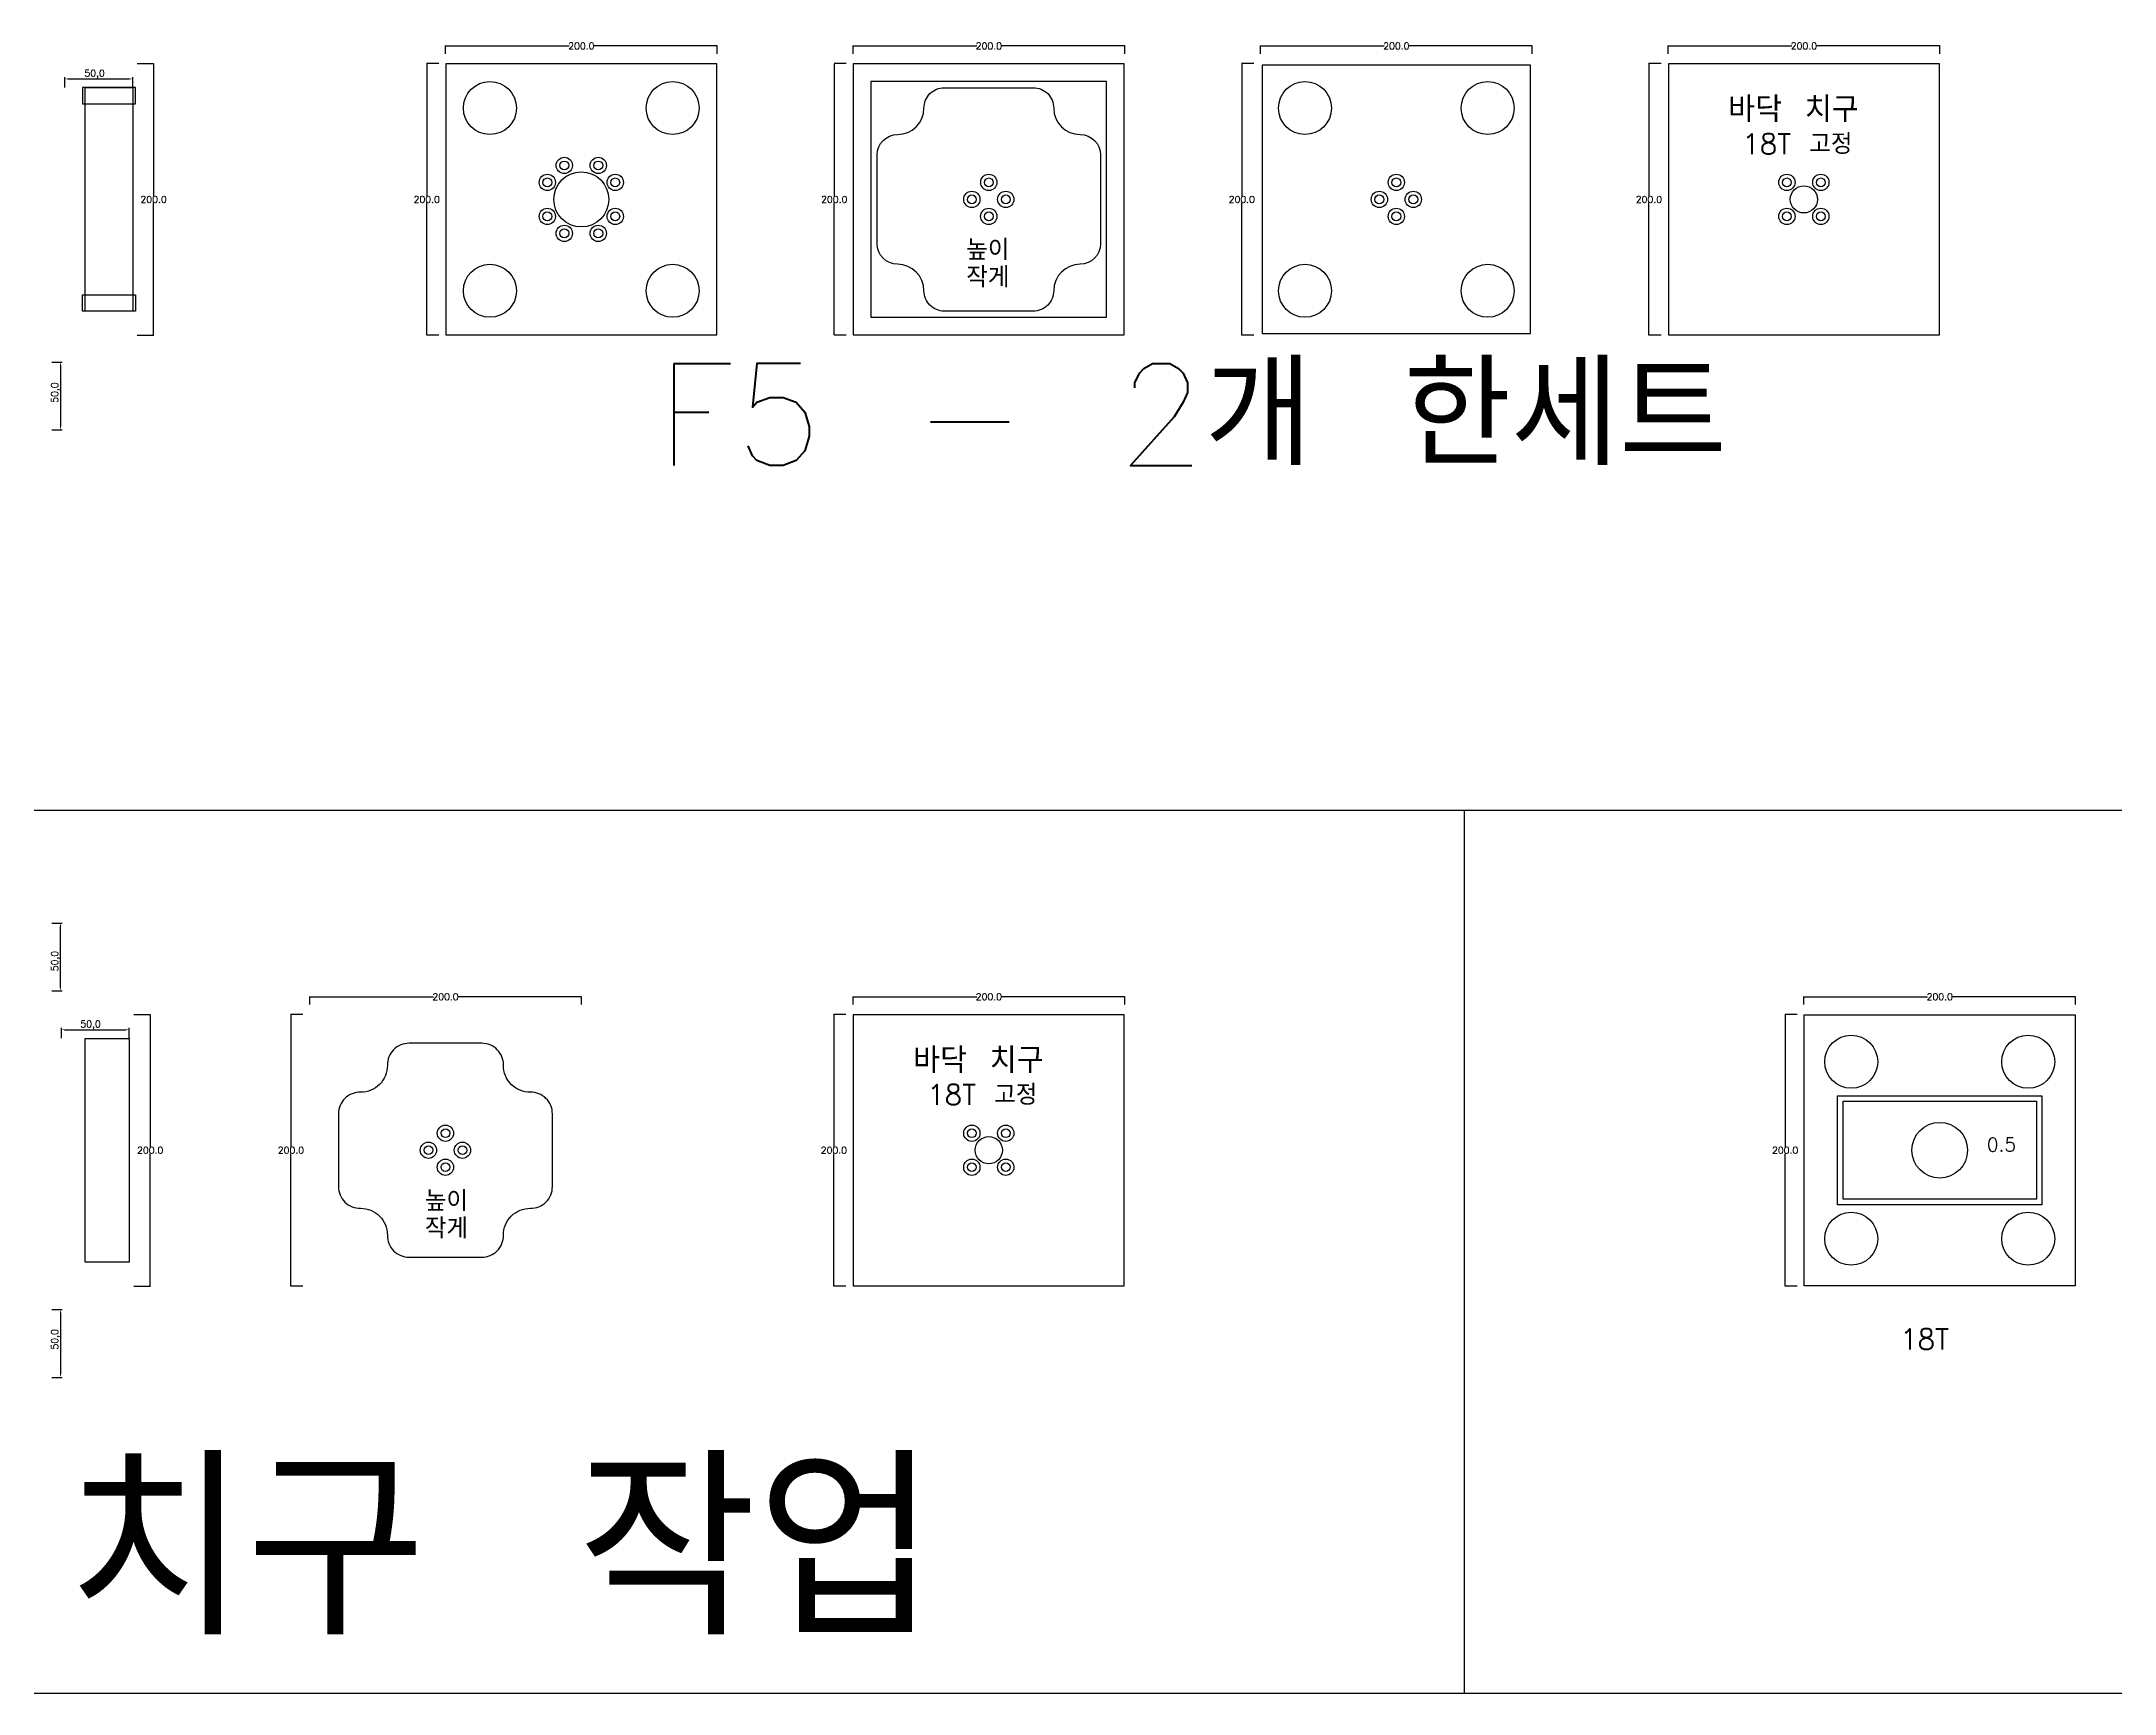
# Model space of a CAD drawing. Header units: millimetres. Extents: x -25 to 19775, y 172 to 9172.
# Drawn here: x 10728 to 12254, y 5572 to 6788 of the extents above; entities that cross this region are included whole.
import ezdxf

# ---------------------------------------------------------------- set-up
doc = ezdxf.new("R2010")
doc.units = ezdxf.units.MM
for name, color, linetype in [('TEXT', 7, 'Continuous'), ('볼트 구멍', 7, 'Continuous'), ('치구', 7, 'Continuous'), ('치수', 7, 'Continuous')]:
    doc.layers.add(name, color=color, linetype=linetype)
doc.styles.get("Standard").update_dxf_attribs({"font": 'txt.shx', "bigfont": 'whgtxt.shx'})
doc.dimstyles.new('ISO-25', dxfattribs={"dimtxt": 2.5, "dimasz": 2.5, "dimexe": 1.25, "dimexo": 0.625, "dimtad": 1, "dimtxsty": 'Standard', "dimcen": 2.5, "dimadec": 0, "dimazin": 0, "dimtfac": 1, "dimtmove": 0, "dimatfit": 3, "dimfxl": 0, "dimarcsym": 0})
doc.dimstyles.get("Standard").update_dxf_attribs({"dimtxt": 7, "dimasz": 0.18, "dimexe": 0.18, "dimexo": 0.0625, "dimgap": 0.09, "dimtad": 0, "dimtih": 1, "dimtoh": 1, "dimdec": 1, "dimzin": 0, "dimdsep": 46, "dimtxsty": 'Standard', "dimcen": 0.09, "dimadec": 0, "dimazin": 0, "dimtfac": 1, "dimtdec": 1, "dimtofl": 0, "dimtmove": 0, "dimatfit": 3, "dimfxl": 0, "dimtolj": 1, "dimtzin": 0, "dimarcsym": 0})

# ---------------------------------------------------------------- blocks, each defined once
blk = doc.blocks.new('*D445')
at = {"layer": 'Defpoints', "color": 0}
for p in [(11625.5, 6778.9), (11825.5, 6784.8), (11825.5, 6778.9)]:
    blk.add_point(p, dxfattribs=at)
at = {"layer": '치수', "color": 0, "lineweight": -2}
for p, q in [((11625.5, 6779), (11625.5, 6785)), ((11625.6, 6784.8), (11716.6, 6784.8)), ((11825.3, 6784.8), (11734.3, 6784.8)), ((11825.5, 6779), (11825.5, 6785))]:
    blk.add_line(p, q, dxfattribs=at)
at = {"layer": '치수', "color": 0}
for points in [[(11625.6, 6784.8), (11625.6, 6784.8), (11625.5, 6784.8)], [(11825.3, 6784.8), (11825.3, 6784.8), (11825.5, 6784.8)]]:
    blk.add_solid(points, dxfattribs=at)
at = {"layer": '치수', "color": 0, "insert": (11725.5, 6784.8), "char_height": 5, "attachment_point": 5}
blk.add_mtext('\\A1;200.0', dxfattribs=at)
blk = doc.blocks.new('*D446')
at = {"layer": 'Defpoints', "color": 0}
for p in [(10925.5, 6078.9), (11125.5, 6084.8), (11125.5, 6078.9)]:
    blk.add_point(p, dxfattribs=at)
at = {"layer": '치수', "color": 0, "lineweight": -2}
for p, q in [((10925.5, 6079), (10925.5, 6085)), ((10925.6, 6084.8), (11016.6, 6084.8)), ((11125.3, 6084.8), (11034.3, 6084.8)), ((11125.5, 6079), (11125.5, 6085))]:
    blk.add_line(p, q, dxfattribs=at)
at = {"layer": '치수', "color": 0}
for points in [[(10925.6, 6084.8), (10925.6, 6084.8), (10925.5, 6084.8)], [(11125.3, 6084.8), (11125.3, 6084.8), (11125.5, 6084.8)]]:
    blk.add_solid(points, dxfattribs=at)
at = {"layer": '치수', "color": 0, "insert": (11025.5, 6084.8), "char_height": 5, "attachment_point": 5}
blk.add_mtext('\\A1;200.0', dxfattribs=at)
blk = doc.blocks.new('*D448')
at = {"layer": 'Defpoints', "color": 0}
for p in [(10920.6, 6071.8), (10911.7, 5871.8), (10920.6, 5871.8)]:
    blk.add_point(p, dxfattribs=at)
at = {"layer": '치수', "color": 0, "lineweight": -2}
for p, q in [((10920.5, 6071.8), (10911.5, 6071.8)), ((10911.7, 6071.6), (10911.7, 5974.4)), ((10911.7, 5872), (10911.7, 5969.2)), ((10920.5, 5871.8), (10911.5, 5871.8))]:
    blk.add_line(p, q, dxfattribs=at)
at = {"layer": '치수', "color": 0}
for points in [[(10911.6, 6071.6), (10911.7, 6071.6), (10911.7, 6071.8)], [(10911.6, 5872), (10911.7, 5872), (10911.7, 5871.8)]]:
    blk.add_solid(points, dxfattribs=at)
at = {"layer": '치수', "color": 0, "insert": (10911.7, 5971.8), "char_height": 5, "attachment_point": 5}
blk.add_mtext('\\A1;200.0', dxfattribs=at)
blk = doc.blocks.new('*D450')
at = {"layer": 'Defpoints', "color": 0}
for p in [(10792.7, 6060.5), (10742.7, 6053.6), (10792.7, 6053.6)]:
    blk.add_point(p, dxfattribs=at)
at = {"layer": '치수', "color": 0, "lineweight": -2}
for p, q in [((10742.7, 6054.2), (10742.7, 6061.8)), ((10745.2, 6060.5), (10790.2, 6060.5)), ((10792.7, 6054.2), (10792.7, 6061.8))]:
    blk.add_line(p, q, dxfattribs=at)
at = {"layer": '치수', "color": 0}
for points in [[(10745.2, 6060.9), (10745.2, 6060.1), (10742.7, 6060.5)], [(10790.2, 6060.9), (10790.2, 6060.1), (10792.7, 6060.5)]]:
    blk.add_solid(points, dxfattribs=at)
at = {"layer": '치수', "color": 0, "insert": (10764.2, 6064), "char_height": 5, "attachment_point": 5}
blk.add_mtext('50,0', dxfattribs=at)
blk = doc.blocks.new('*D452')
at = {"layer": 'Defpoints', "color": 0}
for p in [(10735.1, 5854.6), (10735.1, 5804.6), (10742, 5804.6)]:
    blk.add_point(p, dxfattribs=at)
at = {"layer": '치수', "color": 0, "lineweight": -2}
for p, q in [((10735.8, 5854.6), (10743.3, 5854.6)), ((10742, 5852.1), (10742, 5807.1)), ((10735.8, 5804.6), (10743.3, 5804.6))]:
    blk.add_line(p, q, dxfattribs=at)
at = {"layer": '치수', "color": 0}
for points in [[(10741.6, 5852.1), (10742.5, 5852.1), (10742, 5854.6)], [(10741.6, 5807.1), (10742.5, 5807.1), (10742, 5804.6)]]:
    blk.add_solid(points, dxfattribs=at)
at = {"layer": '치수', "color": 0, "insert": (10738.5, 5832.6), "char_height": 5, "attachment_point": 5, "rotation": 90}
blk.add_mtext('50,0', dxfattribs=at)
blk = doc.blocks.new('*D455')
at = {"layer": 'Defpoints', "color": 0}
for p in [(10796, 6071.8), (10796, 5871.8), (10808.1, 5871.8)]:
    blk.add_point(p, dxfattribs=at)
at = {"layer": '치수', "color": 0, "lineweight": -2}
for p, q in [((10796.1, 6071.8), (10808.3, 6071.8)), ((10808.1, 6071.6), (10808.1, 5974.4)), ((10808.1, 5872), (10808.1, 5969.2)), ((10796.1, 5871.8), (10808.3, 5871.8))]:
    blk.add_line(p, q, dxfattribs=at)
at = {"layer": '치수', "color": 0}
for points in [[(10808, 6071.6), (10808.1, 6071.6), (10808.1, 6071.8)], [(10808, 5872), (10808.1, 5872), (10808.1, 5871.8)]]:
    blk.add_solid(points, dxfattribs=at)
at = {"layer": '치수', "color": 0, "insert": (10808.1, 5971.8), "char_height": 5, "attachment_point": 5}
blk.add_mtext('\\A1;200.0', dxfattribs=at)
blk = doc.blocks.new('*D457')
at = {"layer": 'Defpoints', "color": 0}
for p in [(10735.1, 6139.1), (10742, 6139.1), (10735.1, 6089.1)]:
    blk.add_point(p, dxfattribs=at)
at = {"layer": '치수', "color": 0, "lineweight": -2}
for p, q in [((10735.8, 6139.1), (10743.3, 6139.1)), ((10742, 6091.6), (10742, 6136.6)), ((10735.8, 6089.1), (10743.3, 6089.1))]:
    blk.add_line(p, q, dxfattribs=at)
at = {"layer": '치수', "color": 0}
for points in [[(10741.6, 6136.6), (10742.5, 6136.6), (10742, 6139.1)], [(10741.6, 6091.6), (10742.5, 6091.6), (10742, 6089.1)]]:
    blk.add_solid(points, dxfattribs=at)
at = {"layer": '치수', "color": 0, "insert": (10738.5, 6111.1), "char_height": 5, "attachment_point": 5, "rotation": 90}
blk.add_mtext('50,0', dxfattribs=at)
blk = doc.blocks.new('*D458')
at = {"layer": 'Defpoints', "color": 0}
for p in [(11325.5, 6078.9), (11525.5, 6084.8), (11525.5, 6078.9)]:
    blk.add_point(p, dxfattribs=at)
at = {"layer": '치수', "color": 0, "lineweight": -2}
for p, q in [((11325.5, 6079), (11325.5, 6085)), ((11325.6, 6084.8), (11416.6, 6084.8)), ((11525.3, 6084.8), (11434.3, 6084.8)), ((11525.5, 6079), (11525.5, 6085))]:
    blk.add_line(p, q, dxfattribs=at)
at = {"layer": '치수', "color": 0}
for points in [[(11325.6, 6084.8), (11325.6, 6084.8), (11325.5, 6084.8)], [(11525.3, 6084.8), (11525.3, 6084.8), (11525.5, 6084.8)]]:
    blk.add_solid(points, dxfattribs=at)
at = {"layer": '치수', "color": 0, "insert": (11425.5, 6084.8), "char_height": 5, "attachment_point": 5}
blk.add_mtext('\\A1;200.0', dxfattribs=at)
blk = doc.blocks.new('*D459')
at = {"layer": 'Defpoints', "color": 0}
for p in [(11320.3, 6071.8), (11311.4, 5871.8), (11320.3, 5871.8)]:
    blk.add_point(p, dxfattribs=at)
at = {"layer": '치수', "color": 0, "lineweight": -2}
for p, q in [((11320.3, 6071.8), (11311.2, 6071.8)), ((11311.4, 6071.6), (11311.4, 5974.4)), ((11311.4, 5872), (11311.4, 5969.2)), ((11320.3, 5871.8), (11311.2, 5871.8))]:
    blk.add_line(p, q, dxfattribs=at)
at = {"layer": '치수', "color": 0}
for points in [[(11311.4, 6071.6), (11311.4, 6071.6), (11311.4, 6071.8)], [(11311.4, 5872), (11311.4, 5872), (11311.4, 5871.8)]]:
    blk.add_solid(points, dxfattribs=at)
at = {"layer": '치수', "color": 0, "insert": (11311.4, 5971.8), "char_height": 5, "attachment_point": 5}
blk.add_mtext('\\A1;200.0', dxfattribs=at)
blk = doc.blocks.new('*D462')
at = {"layer": 'Defpoints', "color": 0}
for p in [(10745.2, 6753.6), (10795.2, 6760.5), (10795.2, 6753.6)]:
    blk.add_point(p, dxfattribs=at)
at = {"layer": '치수', "color": 0, "lineweight": -2}
for p, q in [((10745.2, 6754.2), (10745.2, 6761.8)), ((10795.2, 6754.2), (10795.2, 6761.8)), ((10747.7, 6760.5), (10792.7, 6760.5))]:
    blk.add_line(p, q, dxfattribs=at)
at = {"layer": '치수', "color": 0}
for points in [[(10747.7, 6760.9), (10747.7, 6760.1), (10745.2, 6760.5)], [(10792.7, 6760.9), (10792.7, 6760.1), (10795.2, 6760.5)]]:
    blk.add_solid(points, dxfattribs=at)
at = {"layer": '치수', "color": 0, "insert": (10767.2, 6764), "char_height": 5, "attachment_point": 5}
blk.add_mtext('50,0', dxfattribs=at)
blk = doc.blocks.new('*D466')
at = {"layer": 'Defpoints', "color": 0}
for p in [(10798.5, 6771.8), (10798.5, 6571.8), (10810.6, 6571.8)]:
    blk.add_point(p, dxfattribs=at)
at = {"layer": '치수', "color": 0, "lineweight": -2}
for p, q in [((10798.6, 6771.8), (10810.8, 6771.8)), ((10810.6, 6771.6), (10810.6, 6674.4)), ((10810.6, 6572), (10810.6, 6669.2)), ((10798.6, 6571.8), (10810.8, 6571.8))]:
    blk.add_line(p, q, dxfattribs=at)
at = {"layer": '치수', "color": 0}
for points in [[(10810.5, 6771.6), (10810.6, 6771.6), (10810.6, 6771.8)], [(10810.5, 6572), (10810.6, 6572), (10810.6, 6571.8)]]:
    blk.add_solid(points, dxfattribs=at)
at = {"layer": '치수', "color": 0, "insert": (10810.6, 6671.8), "char_height": 5, "attachment_point": 5}
blk.add_mtext('\\A1;200.0', dxfattribs=at)
blk = doc.blocks.new('*D469')
at = {"layer": 'Defpoints', "color": 0}
for p in [(10735.1, 6552.1), (10735.1, 6502.1), (10742, 6502.1)]:
    blk.add_point(p, dxfattribs=at)
at = {"layer": '치수', "color": 0, "lineweight": -2}
for p, q in [((10735.8, 6552.1), (10743.3, 6552.1)), ((10742, 6549.6), (10742, 6504.6)), ((10735.8, 6502.1), (10743.3, 6502.1))]:
    blk.add_line(p, q, dxfattribs=at)
at = {"layer": '치수', "color": 0}
for points in [[(10741.6, 6549.6), (10742.5, 6549.6), (10742, 6552.1)], [(10741.6, 6504.6), (10742.5, 6504.6), (10742, 6502.1)]]:
    blk.add_solid(points, dxfattribs=at)
at = {"layer": '치수', "color": 0, "insert": (10738.5, 6529.6), "char_height": 5, "attachment_point": 5, "rotation": 90}
blk.add_mtext('50,0', dxfattribs=at)
blk = doc.blocks.new('*D470')
at = {"layer": 'Defpoints', "color": 0}
for p in [(11025.5, 6778.9), (11225.5, 6784.8), (11225.5, 6778.9)]:
    blk.add_point(p, dxfattribs=at)
at = {"layer": '치수', "color": 0, "lineweight": -2}
for p, q in [((11025.5, 6779), (11025.5, 6785)), ((11025.6, 6784.8), (11116.6, 6784.8)), ((11225.3, 6784.8), (11134.3, 6784.8)), ((11225.5, 6779), (11225.5, 6785))]:
    blk.add_line(p, q, dxfattribs=at)
at = {"layer": '치수', "color": 0}
for points in [[(11025.6, 6784.8), (11025.6, 6784.8), (11025.5, 6784.8)], [(11225.3, 6784.8), (11225.3, 6784.8), (11225.5, 6784.8)]]:
    blk.add_solid(points, dxfattribs=at)
at = {"layer": '치수', "color": 0, "insert": (11125.5, 6784.8), "char_height": 5, "attachment_point": 5}
blk.add_mtext('\\A1;200.0', dxfattribs=at)
blk = doc.blocks.new('*D471')
at = {"layer": 'Defpoints', "color": 0}
for p in [(11325.5, 6778.9), (11525.5, 6784.8), (11525.5, 6778.9)]:
    blk.add_point(p, dxfattribs=at)
at = {"layer": '치수', "color": 0, "lineweight": -2}
for p, q in [((11325.5, 6779), (11325.5, 6785)), ((11325.6, 6784.8), (11416.6, 6784.8)), ((11525.3, 6784.8), (11434.3, 6784.8)), ((11525.5, 6779), (11525.5, 6785))]:
    blk.add_line(p, q, dxfattribs=at)
at = {"layer": '치수', "color": 0}
for points in [[(11325.6, 6784.8), (11325.6, 6784.8), (11325.5, 6784.8)], [(11525.3, 6784.8), (11525.3, 6784.8), (11525.5, 6784.8)]]:
    blk.add_solid(points, dxfattribs=at)
at = {"layer": '치수', "color": 0, "insert": (11425.5, 6784.8), "char_height": 5, "attachment_point": 5}
blk.add_mtext('\\A1;200.0', dxfattribs=at)
blk = doc.blocks.new('*D472')
at = {"layer": 'Defpoints', "color": 0}
for p in [(11020.6, 6771.8), (11011.7, 6571.8), (11020.6, 6571.8)]:
    blk.add_point(p, dxfattribs=at)
at = {"layer": '치수', "color": 0, "lineweight": -2}
for p, q in [((11020.5, 6771.8), (11011.5, 6771.8)), ((11011.7, 6771.6), (11011.7, 6674.4)), ((11011.7, 6572), (11011.7, 6669.2)), ((11020.5, 6571.8), (11011.5, 6571.8))]:
    blk.add_line(p, q, dxfattribs=at)
at = {"layer": '치수', "color": 0}
for points in [[(11011.6, 6771.6), (11011.7, 6771.6), (11011.7, 6771.8)], [(11011.6, 6572), (11011.7, 6572), (11011.7, 6571.8)]]:
    blk.add_solid(points, dxfattribs=at)
at = {"layer": '치수', "color": 0, "insert": (11011.7, 6671.8), "char_height": 5, "attachment_point": 5}
blk.add_mtext('\\A1;200.0', dxfattribs=at)
blk = doc.blocks.new('*D473')
at = {"layer": 'Defpoints', "color": 0}
for p in [(11620.6, 6771.8), (11611.7, 6571.8), (11620.6, 6571.8)]:
    blk.add_point(p, dxfattribs=at)
at = {"layer": '치수', "color": 0, "lineweight": -2}
for p, q in [((11620.5, 6771.8), (11611.5, 6771.8)), ((11611.7, 6771.6), (11611.7, 6674.4)), ((11611.7, 6572), (11611.7, 6669.2)), ((11620.5, 6571.8), (11611.5, 6571.8))]:
    blk.add_line(p, q, dxfattribs=at)
at = {"layer": '치수', "color": 0}
for points in [[(11611.6, 6771.6), (11611.7, 6771.6), (11611.7, 6771.8)], [(11611.6, 6572), (11611.7, 6572), (11611.7, 6571.8)]]:
    blk.add_solid(points, dxfattribs=at)
at = {"layer": '치수', "color": 0, "insert": (11611.7, 6671.8), "char_height": 5, "attachment_point": 5}
blk.add_mtext('\\A1;200.0', dxfattribs=at)
blk = doc.blocks.new('*D474')
at = {"layer": 'Defpoints', "color": 0}
for p in [(11320.6, 6771.8), (11311.7, 6571.8), (11320.6, 6571.8)]:
    blk.add_point(p, dxfattribs=at)
at = {"layer": '치수', "color": 0, "lineweight": -2}
for p, q in [((11320.5, 6771.8), (11311.5, 6771.8)), ((11311.7, 6771.6), (11311.7, 6674.4)), ((11311.7, 6572), (11311.7, 6669.2)), ((11320.5, 6571.8), (11311.5, 6571.8))]:
    blk.add_line(p, q, dxfattribs=at)
at = {"layer": '치수', "color": 0}
for points in [[(11311.6, 6771.6), (11311.7, 6771.6), (11311.7, 6771.8)], [(11311.6, 6572), (11311.7, 6572), (11311.7, 6571.8)]]:
    blk.add_solid(points, dxfattribs=at)
at = {"layer": '치수', "color": 0, "insert": (11311.7, 6671.8), "char_height": 5, "attachment_point": 5}
blk.add_mtext('\\A1;200.0', dxfattribs=at)
blk = doc.blocks.new('*D476')
at = {"layer": 'Defpoints', "color": 0}
for p in [(12025.5, 6078.9), (12225.5, 6084.8), (12225.5, 6078.9)]:
    blk.add_point(p, dxfattribs=at)
at = {"layer": '치수', "color": 0, "lineweight": -2}
for p, q in [((12025.5, 6079), (12025.5, 6085)), ((12025.6, 6084.8), (12116.6, 6084.8)), ((12225.3, 6084.8), (12134.3, 6084.8)), ((12225.5, 6079), (12225.5, 6085))]:
    blk.add_line(p, q, dxfattribs=at)
at = {"layer": '치수', "color": 0}
for points in [[(12025.6, 6084.8), (12025.6, 6084.8), (12025.5, 6084.8)], [(12225.3, 6084.8), (12225.3, 6084.8), (12225.5, 6084.8)]]:
    blk.add_solid(points, dxfattribs=at)
at = {"layer": '치수', "color": 0, "insert": (12125.5, 6084.8), "char_height": 5, "attachment_point": 5}
blk.add_mtext('\\A1;200.0', dxfattribs=at)
blk = doc.blocks.new('*D478')
at = {"layer": 'Defpoints', "color": 0}
for p in [(12020.6, 6071.8), (12011.7, 5871.8), (12020.6, 5871.8)]:
    blk.add_point(p, dxfattribs=at)
at = {"layer": '치수', "color": 0, "lineweight": -2}
for p, q in [((12020.5, 6071.8), (12011.5, 6071.8)), ((12011.7, 6071.6), (12011.7, 5974.4)), ((12011.7, 5872), (12011.7, 5969.2)), ((12020.5, 5871.8), (12011.5, 5871.8))]:
    blk.add_line(p, q, dxfattribs=at)
at = {"layer": '치수', "color": 0}
for points in [[(12011.6, 6071.6), (12011.7, 6071.6), (12011.7, 6071.8)], [(12011.6, 5872), (12011.7, 5872), (12011.7, 5871.8)]]:
    blk.add_solid(points, dxfattribs=at)
at = {"layer": '치수', "color": 0, "insert": (12011.7, 5971.8), "char_height": 5, "attachment_point": 5}
blk.add_mtext('\\A1;200.0', dxfattribs=at)
blk = doc.blocks.new('*D481')
at = {"layer": 'Defpoints', "color": 0}
for p in [(11920.3, 6771.8), (11911.4, 6571.8), (11920.3, 6571.8)]:
    blk.add_point(p, dxfattribs=at)
at = {"layer": '치수', "color": 0, "lineweight": -2}
for p, q in [((11920.3, 6771.8), (11911.2, 6771.8)), ((11911.4, 6771.6), (11911.4, 6674.4)), ((11911.4, 6572), (11911.4, 6669.2)), ((11920.3, 6571.8), (11911.2, 6571.8))]:
    blk.add_line(p, q, dxfattribs=at)
at = {"layer": '치수', "color": 0}
for points in [[(11911.4, 6771.6), (11911.4, 6771.6), (11911.4, 6771.8)], [(11911.4, 6572), (11911.4, 6572), (11911.4, 6571.8)]]:
    blk.add_solid(points, dxfattribs=at)
at = {"layer": '치수', "color": 0, "insert": (11911.4, 6671.8), "char_height": 5, "attachment_point": 5}
blk.add_mtext('\\A1;200.0', dxfattribs=at)
blk = doc.blocks.new('*D482')
at = {"layer": 'Defpoints', "color": 0}
for p in [(11925.5, 6778.9), (12125.5, 6784.8), (12125.5, 6778.9)]:
    blk.add_point(p, dxfattribs=at)
at = {"layer": '치수', "color": 0, "lineweight": -2}
for p, q in [((11925.5, 6779), (11925.5, 6785)), ((11925.6, 6784.8), (12016.6, 6784.8)), ((12125.3, 6784.8), (12034.3, 6784.8)), ((12125.5, 6779), (12125.5, 6785))]:
    blk.add_line(p, q, dxfattribs=at)
at = {"layer": '치수', "color": 0}
for points in [[(11925.6, 6784.8), (11925.6, 6784.8), (11925.5, 6784.8)], [(12125.3, 6784.8), (12125.3, 6784.8), (12125.5, 6784.8)]]:
    blk.add_solid(points, dxfattribs=at)
at = {"layer": '치수', "color": 0, "insert": (12025.5, 6784.8), "char_height": 5, "attachment_point": 5}
blk.add_mtext('\\A1;200.0', dxfattribs=at)

msp = doc.modelspace()

# ---------------------------------------------------------------- linework, layer by layer
at = {"layer": 'TEXT', "color": 1}
for p, q in [((13175.462, 6221.825), (9875.462, 6221.825)), ((11775.462, 6221.825), (11775.462, 5571.825))]:
    msp.add_line(p, q, dxfattribs=at)
at = {"layer": 'TEXT', "color": 6}
msp.add_line((19775.462, 5571.825), (-24.538, 5571.825), dxfattribs=at)
at = {"layer": '볼트 구멍', "color": 1}
msp.add_lwpolyline([(12050.312, 5931.675), (12050.312, 6011.975), (12200.612, 6011.975), (12200.612, 5931.675)], close=True, dxfattribs=at)
at = {"layer": '볼트 구멍', "color": 3}
msp.add_lwpolyline([(12054.312, 5935.675), (12054.312, 6007.975), (12196.612, 6007.975), (12196.612, 5935.675)], close=True, dxfattribs=at)
at = {"layer": '볼트 구멍', "color": 6}
for centre in [(11112.962, 6696.825), (11137.962, 6696.825), (11100.462, 6684.325), (11150.462, 6684.325), (11425.465, 6684.325), (11725.465, 6684.325), (12012.962, 6684.325), (12037.962, 6684.325), (11412.962, 6671.825), (11437.962, 6671.825), (11712.962, 6671.825), (11737.962, 6671.825), (11100.462, 6659.325), (11150.462, 6659.325), (11425.46, 6659.317), (11725.46, 6659.317), (12012.962, 6659.325), (12037.962, 6659.325), (11112.962, 6646.825), (11137.962, 6646.825), (11025.464, 5984.329), (11412.962, 5984.325), (11437.962, 5984.325), (11012.96, 5971.829), (11037.96, 5971.829), (11025.458, 5959.321), (11412.962, 5959.325), (11437.962, 5959.325)]:
    msp.add_circle(centre, 6, dxfattribs=at)
at = {"layer": '볼트 구멍', "color": 3}
for centre, radius in [((11112.962, 6696.825), 3.25), ((11137.962, 6696.825), 3.25), ((11100.462, 6684.325), 3.25), ((11125.462, 6671.825), 20.25), ((11150.462, 6684.325), 3.25), ((11425.465, 6684.325), 3.25), ((11725.465, 6684.325), 3.25), ((12012.962, 6684.325), 3.25), ((12037.962, 6684.325), 3.25), ((11412.962, 6671.825), 3.25), ((11437.962, 6671.825), 3.25), ((11712.962, 6671.825), 3.25), ((11737.962, 6671.825), 3.25), ((12025.462, 6671.825), 10), ((11100.462, 6659.325), 3.25), ((11150.462, 6659.325), 3.25), ((11425.46, 6659.317), 3.25), ((11725.46, 6659.317), 3.25), ((12012.962, 6659.325), 3.25), ((12037.962, 6659.325), 3.25), ((11112.962, 6646.825), 3.25), ((11137.962, 6646.825), 3.25), ((11025.464, 5984.329), 3.25), ((11412.962, 5984.325), 3.25), ((11437.962, 5984.325), 3.25), ((12125.462, 5971.825), 20.5), ((11012.96, 5971.829), 3.25), ((11037.96, 5971.829), 3.25), ((11425.462, 5971.825), 10), ((11025.458, 5959.321), 3.25), ((11412.962, 5959.325), 3.25), ((11437.962, 5959.325), 3.25)]:
    msp.add_circle(centre, radius, dxfattribs=at)
at = {"layer": '치구'}
for points in [[(11025.712, 6771.575), (11025.712, 6572.075), (11225.212, 6572.075), (11225.212, 6771.575)], [(11325.712, 6771.575), (11325.712, 6572.075), (11525.212, 6572.075), (11525.212, 6771.575)], [(11626.712, 6770.575), (11626.712, 6573.075), (11824.212, 6573.075), (11824.212, 6770.575)], [(11925.712, 6771.575), (11925.712, 6572.075), (12125.212, 6572.075), (12125.212, 6771.575)], [(10760.212, 6754.175), (10795.212, 6754.175), (10795.212, 6589.475), (10760.212, 6589.475)], [(11338.712, 6758.575), (11338.712, 6585.075), (11512.212, 6585.075), (11512.212, 6758.575)], [(11325.712, 6071.575), (11325.712, 5872.075), (11525.212, 5872.075), (11525.212, 6071.575)], [(12025.712, 5872.075), (12025.712, 6071.575), (12225.212, 6071.575), (12225.212, 5872.075)], [(10760.212, 6054.175), (10792.712, 6054.175), (10792.712, 5889.475), (10760.212, 5889.475)]]:
    msp.add_lwpolyline(points, close=True, dxfattribs=at)
at = {"layer": '치구', "color": 1}
for points in [[(10797.212, 6742.175), (10797.212, 6754.175), (10758.214, 6754.175), (10758.214, 6742.175)], [(10797.212, 6601.475), (10797.212, 6589.475), (10758.214, 6589.475), (10758.214, 6601.475)]]:
    msp.add_lwpolyline(points, close=True, dxfattribs=at)
at = {"layer": '치구'}
msp.add_lwpolyline([(11392.712, 6754.075), (11458.212, 6754.075, -0.41421365), (11473.212, 6739.075, 0.41421347), (11492.712, 6719.575, -0.41421338), (11507.712, 6704.575), (11507.712, 6639.075, -0.41421338), (11492.712, 6624.075, 0.41421347), (11473.212, 6604.575, -0.41421365), (11458.212, 6589.575), (11392.712, 6589.575, -0.41421365), (11377.712, 6604.575, 0.41421347), (11358.212, 6624.075, -0.41421338), (11343.212, 6639.075), (11343.212, 6704.575, -0.41421338), (11358.212, 6719.575, 0.41421347), (11377.712, 6739.075, -0.41421365)], format="xyb", close=True, dxfattribs=at)
at = {"layer": '치구', "color": 0}
msp.add_lwpolyline([(10946.712, 5998.578), (10946.712, 5945.071, 0.418345), (10962.937, 5929.073, -0.42248862), (10982.71, 5909.3, 0.418345), (10998.708, 5893.075), (11052.215, 5893.075, 0.418345), (11068.214, 5909.3, -0.42248862), (11087.986, 5929.073, 0.418345), (11104.212, 5945.071), (11104.212, 5998.578, 0.418345), (11087.986, 6014.577, -0.42248862), (11068.214, 6034.35, 0.418345), (11052.215, 6050.575), (10998.708, 6050.575, 0.418345), (10982.71, 6034.35, -0.42248862), (10962.937, 6014.577, 0.418345)], format="xyb", close=True, dxfattribs=at)
at = {"layer": '치구'}
for centre in [(11058.212, 6739.075), (11192.712, 6739.075), (11658.212, 6739.075), (11792.712, 6739.075), (11058.212, 6604.575), (11192.712, 6604.575), (11658.212, 6604.575), (11792.712, 6604.575), (12060.312, 6036.975), (12190.612, 6036.975), (12060.312, 5906.675), (12190.612, 5906.675)]:
    msp.add_circle(centre, 19.5, dxfattribs=at)

# ---------------------------------------------------------------- texts
at = {"layer": 'TEXT', "color": 6, "linetype": 'Continuous'}
for p in [(11969.766, 6728.701), (11369.766, 6028.701)]:
    msp.add_text('바닥 치구', height=18.75, dxfattribs=at).set_placement(p)
at = {"layer": 'TEXT', "color": 6}
for p in [(11980.114, 6705.196), (11380.114, 6005.196)]:
    msp.add_text('18T 고정', height=15, dxfattribs=at).set_placement(p)
at = {"layer": 'TEXT', "color": 1}
for s, p in [('높이 ', (11408.892, 6627.221)), ('작게', (11408.892, 6607.111)), ('높이 ', (11010.322, 5926.98)), ('작게', (11010.322, 5906.87)), ('18T', (12096.329, 5825.215))]:
    msp.add_text(s, height=15, dxfattribs=at).set_placement(p)
at = {"layer": 'TEXT', "color": 1, "linetype": 'Continuous'}
for s, height, p in [('F5 - 2개 한세트', 75, (11180.772, 6475.993)), ('통 치구 작업', 125, (10502.879, 5615.154))]:
    msp.add_text(s, height=height, dxfattribs=at).set_placement(p)
at = {"layer": '볼트 구멍', "color": 1}
msp.add_text('0.5', height=10, dxfattribs=at).set_placement((12160.196, 5970.988))

# ---------------------------------------------------------------- dimensions: what is measured, and where the dimension line sits
at = {"layer": '치수', "color": 4}
for base, p1, p2, picture, middle in [((11225.462, 6784.815), (11025.462, 6778.932), (11225.462, 6778.932), '*D470', (11125.462, 6784.815)), ((11525.462, 6784.815), (11325.462, 6778.932), (11525.462, 6778.932), '*D471', (11425.462, 6784.815)), ((11825.462, 6784.815), (11625.462, 6778.932), (11825.462, 6778.932), '*D445', (11725.462, 6784.815)), ((12125.462, 6784.815), (11925.462, 6778.932), (12125.462, 6778.932), '*D482', (12025.462, 6784.815)), ((11125.462, 6084.815), (10925.462, 6078.932), (11125.462, 6078.932), '*D446', (11025.462, 6084.815)), ((11525.462, 6084.815), (11325.462, 6078.932), (11525.462, 6078.932), '*D458', (11425.462, 6084.815)), ((12225.462, 6084.815), (12025.462, 6078.932), (12225.462, 6078.932), '*D476', (12125.462, 6084.815))]:
    dim = msp.add_linear_dim(base=base, p1=p1, p2=p2, dimstyle='Standard', override={"dimtxt": 5}, dxfattribs=at)
    dim.commit()
    dim.dimension.update_dxf_attribs({"geometry": picture, "text_midpoint": middle})
for base, p1, p2, picture, middle in [((10795.212, 6760.502), (10745.212, 6753.625), (10795.212, 6753.625), '*D462', (10767.212, 6760.502)), ((10792.712, 6060.502), (10742.712, 6053.625), (10792.712, 6053.625), '*D450', (10764.212, 6060.502))]:
    dim = msp.add_linear_dim(base=base, p1=p1, p2=p2, dimstyle='ISO-25', override={"dimtxt": 5, "dimdec": 1, "dimzin": 0, "dimtdec": 1}, dxfattribs=at)
    dim.commit()
    dim.dimension.update_dxf_attribs({"geometry": picture, "text_midpoint": middle, "dimtype": 160})
for base, p1, p2, picture, middle in [((10810.579, 6571.825), (10798.51, 6771.825), (10798.51, 6571.825), '*D466', (10810.579, 6671.825)), ((11011.666, 6571.825), (11020.57, 6771.825), (11020.57, 6571.825), '*D472', (11011.666, 6671.825)), ((11311.666, 6571.825), (11320.57, 6771.825), (11320.57, 6571.825), '*D474', (11311.666, 6671.825)), ((11611.666, 6571.825), (11620.57, 6771.825), (11620.57, 6571.825), '*D473', (11611.666, 6671.825)), ((11911.416, 6571.825), (11920.32, 6771.825), (11920.32, 6571.825), '*D481', (11911.416, 6671.825)), ((10808.079, 5871.825), (10796.01, 6071.825), (10796.01, 5871.825), '*D455', (10808.079, 5971.825)), ((10911.666, 5871.825), (10920.57, 6071.825), (10920.57, 5871.825), '*D448', (10911.666, 5971.825)), ((11311.416, 5871.825), (11320.32, 6071.825), (11320.32, 5871.825), '*D459', (11311.416, 5971.825)), ((12011.666, 5871.825), (12020.57, 6071.825), (12020.57, 5871.825), '*D478', (12011.666, 5971.825))]:
    dim = msp.add_linear_dim(base=base, p1=p1, p2=p2, angle=90, dimstyle='Standard', override={"dimtxt": 5}, dxfattribs=at)
    dim.commit()
    dim.dimension.update_dxf_attribs({"geometry": picture, "text_midpoint": middle})
for base, p1, p2, angle, picture, middle in [((10742.039, 6502.075), (10735.141, 6552.075), (10735.141, 6502.075), 270, '*D469', (10742.039, 6529.575)), ((10742.039, 6139.075), (10735.141, 6089.075), (10735.141, 6139.075), 90, '*D457', (10742.039, 6111.075)), ((10742.039, 5804.575), (10735.141, 5854.575), (10735.141, 5804.575), 270, '*D452', (10742.039, 5832.575))]:
    dim = msp.add_linear_dim(base=base, p1=p1, p2=p2, angle=angle, dimstyle='ISO-25', override={"dimtxt": 5, "dimdec": 1, "dimzin": 0, "dimtdec": 1}, dxfattribs=at)
    dim.commit()
    dim.dimension.update_dxf_attribs({"geometry": picture, "text_midpoint": middle, "dimtype": 160})

doc.saveas('drawing.dxf')
